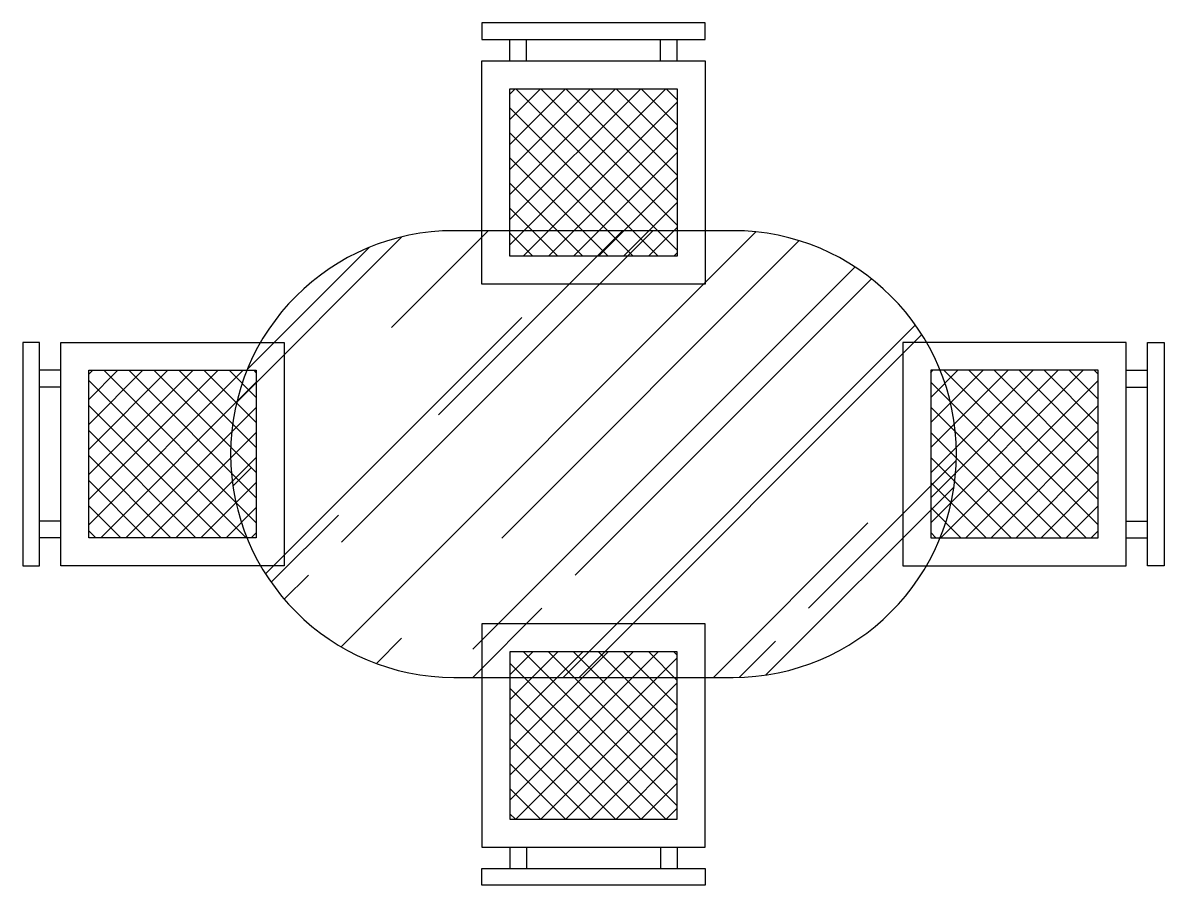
# Model space of a CAD drawing. Header units: millimetres. Extents: x -915.89 to -913.84, y 2598.7 to 2600.24.
import ezdxf

# ---------------------------------------------------------------- set-up
doc = ezdxf.new("R2010")
doc.units = ezdxf.units.MM
doc.header["$LTSCALE"] = 10
doc.layers.add('Móveis_mesas', color=2, linetype='Continuous')

msp = doc.modelspace()

# ---------------------------------------------------------------- hatches: boundary and pattern name
at = {"layer": 'Móveis_mesas'}
h = msp.add_hatch(dxfattribs=at)
h.set_pattern_fill('ANSI37,_O', color=1, scale=0.01, angle=-90)
h.set_pattern_definition([(315, (122.864754, 40.95172), (0.0224506403, 0.0224506403), []), (45, (122.864754, 40.95172), (-0.0224506403, 0.0224506403), [])])
h.paths.add_polyline_path([(-915.0162, 2600.1223), (-914.7162, 2600.1223), (-914.7162, 2599.8223), (-915.0162, 2599.8223)])
h = msp.add_hatch(dxfattribs=at)
h.set_pattern_fill('AR-RROOF', color=1, scale=0.01, angle=45, style=0)
h.set_pattern_definition([(45, (-67.00738, 0), (0.215526147, 0.574736392), [3.81, -0.508, 1.27, -0.254]), (45, (-66.8583, 0.32868), (-0.418479935, 0.05926969), [0.762, -0.08382, 1.524, -0.1905]), (45, (-67.07024, 0.24247), (0.813611205, 1.054282069), [2.032, -0.3556, 1.016, -0.254])])
edge = h.paths.add_edge_path()
edge.add_line((-914.6162, 2599.8681), (-915.1162, 2599.8681))
edge.add_arc((-915.1162, 2599.4681), 0.4, 90, 270)
edge.add_line((-915.1162, 2599.0681), (-914.6162, 2599.0681))
edge.add_arc((-914.6162, 2599.4681), 0.4, 270, 450)
h = msp.add_hatch(dxfattribs=at)
h.set_pattern_fill('ANSI37,_O', color=1, scale=0.01)
h.set_pattern_definition([(45, (1643.350184, 3645.199138), (-0.0224506403, 0.0224506403), []), (135, (1643.350184, 3645.199138), (-0.0224506403, -0.0224506403), [])])
h.paths.add_polyline_path([(-915.7704, 2599.3181), (-915.7704, 2599.6181), (-915.4704, 2599.6181), (-915.4704, 2599.3181)])
h = msp.add_hatch(dxfattribs=at)
h.set_pattern_fill('ANSI37,_O', color=1, scale=0.01)
h.set_pattern_definition([(135, (-3473.082665, 3645.199138), (0.0224506403, 0.0224506403), []), (45, (-3473.082665, 3645.199138), (0.0224506403, -0.0224506403), [])])
h.paths.add_polyline_path([(-913.9621, 2599.3181), (-913.9621, 2599.6181), (-914.2621, 2599.6181), (-914.2621, 2599.3181)])
h = msp.add_hatch(dxfattribs=at)
h.set_pattern_fill('ANSI37,_O', color=1, scale=0.01, angle=-90)
h.set_pattern_definition([(45, (122.864754, 5157.984568), (0.0224506403, -0.0224506403), []), (315, (122.864754, 5157.984568), (-0.0224506403, -0.0224506403), [])])
h.paths.add_polyline_path([(-915.0162, 2598.814), (-914.7162, 2598.814), (-914.7162, 2599.114), (-915.0162, 2599.114)])

# ---------------------------------------------------------------- linework, layer by layer
for p, q in [((-915.0162, 2600.1723), (-915.0162, 2600.2103)), ((-914.9862, 2600.1723), (-914.9862, 2600.2103)), ((-914.7462, 2600.1723), (-914.7462, 2600.2103)), ((-914.7162, 2600.1723), (-914.7162, 2600.2103)), ((-915.8204, 2599.6181), (-915.8584, 2599.6181)), ((-913.9121, 2599.6181), (-913.874, 2599.6181)), ((-915.8204, 2599.5881), (-915.8584, 2599.5881)), ((-913.9121, 2599.5881), (-913.874, 2599.5881)), ((-915.8204, 2599.3481), (-915.8584, 2599.3481)), ((-913.9121, 2599.3481), (-913.874, 2599.3481)), ((-915.8204, 2599.3181), (-915.8584, 2599.3181)), ((-913.9121, 2599.3181), (-913.874, 2599.3181)), ((-915.0162, 2598.764), (-915.0162, 2598.726)), ((-914.9862, 2598.764), (-914.9862, 2598.726)), ((-914.7462, 2598.764), (-914.7462, 2598.726)), ((-914.7162, 2598.764), (-914.7162, 2598.726))]:
    msp.add_line(p, q, dxfattribs=at)
for points in [[(-915.0662, 2600.2403), (-915.0662, 2600.2103), (-914.6662, 2600.2103), (-914.6662, 2600.2403)], [(-915.0662, 2600.1723), (-914.6662, 2600.1723), (-914.6662, 2599.7723), (-915.0662, 2599.7723)], [(-915.8884, 2599.2681), (-915.8584, 2599.2681), (-915.8584, 2599.6681), (-915.8884, 2599.6681)], [(-915.8204, 2599.2681), (-915.8204, 2599.6681), (-915.4204, 2599.6681), (-915.4204, 2599.2681)], [(-913.9121, 2599.2681), (-913.9121, 2599.6681), (-914.3121, 2599.6681), (-914.3121, 2599.2681)], [(-913.844, 2599.2681), (-913.874, 2599.2681), (-913.874, 2599.6681), (-913.844, 2599.6681)], [(-915.0662, 2598.764), (-914.6662, 2598.764), (-914.6662, 2599.164), (-915.0662, 2599.164)], [(-915.0662, 2598.696), (-915.0662, 2598.726), (-914.6662, 2598.726), (-914.6662, 2598.696)]]:
    msp.add_lwpolyline(points, close=True, dxfattribs=at)
at = {"layer": 'Móveis_mesas', "color": 1}
for points in [[(-915.0162, 2600.1223), (-914.7162, 2600.1223), (-914.7162, 2599.8223), (-915.0162, 2599.8223)], [(-915.7704, 2599.3181), (-915.7704, 2599.6181), (-915.4704, 2599.6181), (-915.4704, 2599.3181)], [(-913.9621, 2599.3181), (-913.9621, 2599.6181), (-914.2621, 2599.6181), (-914.2621, 2599.3181)], [(-915.0162, 2598.814), (-914.7162, 2598.814), (-914.7162, 2599.114), (-915.0162, 2599.114)]]:
    msp.add_lwpolyline(points, close=True, dxfattribs=at)
at = {"layer": 'Móveis_mesas', "color": 3}
msp.add_lwpolyline([(-914.6162, 2599.8681), (-915.1162, 2599.8681, 1), (-915.1162, 2599.0681), (-914.6162, 2599.0681, 1)], format="xyb", close=True, dxfattribs=at)

doc.saveas('drawing.dxf')
